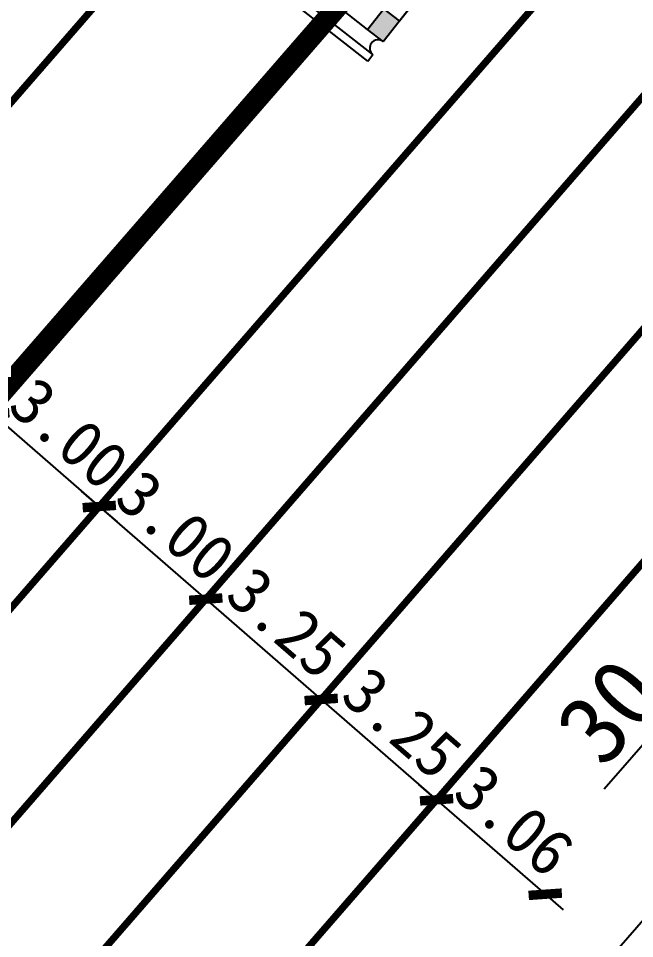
# Model space of a CAD drawing. Extents: x 529560 to 530007, y 3020699 to 3021211.
# Drawn here: x 529719.55 to 529732.65, y 3020873.53 to 3020893.09 of the extents above; entities that cross this region are included whole.
import ezdxf

# ---------------------------------------------------------------- set-up
doc = ezdxf.new("R2010")
doc.units = 0
doc.header["$LTSCALE"] = 0.5
doc.header["$PDMODE"] = 32
doc.linetypes.add('JTSS01', pattern=[6, 2, -4])
doc.layers.get('0').update_dxf_attribs({"linetype": 'CONTINUOUS'})
doc.layers.get('Defpoints').update_dxf_attribs({"linetype": 'CONTINUOUS'})
for name, color, linetype in [('@-交通标志', 7, 'CONTINUOUS'), ('@-设计标注', 7, 'CONTINUOUS'), ('@-道路边线', 7, 'CONTINUOUS'), ('@-隔离栏', 7, 'CONTINUOUS'), ('交通标志', 7, 'CONTINUOUS')]:
    doc.layers.add(name, color=color, linetype=linetype)
doc.layers.add('@-道路标线', color=7, linetype='CONTINUOUS', lineweight=0)
doc.styles.add('--黑体', font='simhei.ttf')
doc.styles.add('黑体', font='simhei.ttf')
doc.linetypes.add('FENCELINE1', pattern='A,6.349999999999998,-2.54,[133,ltypeshp.shx,S=2.54,R=0,X=-2.54,Y=0],-2.54,25.4', length=36.83)
doc.dimstyles.new('标志标注', dxfattribs={"dimtxt": 1, "dimasz": 0.5, "dimexe": 0, "dimexo": 0, "dimgap": 0.25, "dimtad": 1, "dimzin": 0, "dimdsep": 46, "dimtxsty": '--黑体', "dimblk": 'ARCHTICK', "dimcen": 0.09, "dimadec": 0, "dimazin": 0, "dimtfac": 1, "dimtix": 1, "dimtmove": 2, "dimatfit": 0, "dimfxl": 1, "dimtolj": 1, "dimtzin": 0, "dimarcsym": 0})

# ---------------------------------------------------------------- blocks, each defined once
blk = doc.blocks.new('_ArchTick')
at = {"color": 0, "linetype": 'ByBlock', "const_width": 0.4}
blk.add_lwpolyline([(-0.5, -0.5), (0.5, 0.5)], dxfattribs=at)
blk = doc.blocks.new('*D35')
at = {"layer": '@-设计标注', "color": 0, "linetype": 'Continuous', "lineweight": -2, "transparency": 16777216}
for p, q in [((529721.2680181209, 3020882.716820048), (529720.8906876442, 3020883.044877531)), ((529721.0928765582, 3020882.515372884), (529721.2680181209, 3020882.716820048)), ((529721.2680181209, 3020882.716820048), (529723.5320009794, 3020880.748475157)), ((529723.3568594165, 3020880.547027993), (529723.5320009794, 3020880.748475157)), ((529723.5320009794, 3020880.748475157), (529723.9093314558, 3020880.420417674))]:
    blk.add_line(p, q, dxfattribs=at)
at = {"layer": 'Defpoints', "color": 0, "linetype": 'Continuous', "transparency": 16777216}
for p in [(529721.0928765582, 3020882.515372884, 1475.285), (529723.5320009794, 3020880.748475157), (529723.3568594165, 3020880.547027993, 1475.285)]:
    blk.add_point(p, dxfattribs=at)
at = {"layer": '@-设计标注', "color": 0, "linetype": 'Continuous', "lineweight": -2, "transparency": 16777216, "xscale": 0.5, "yscale": 0.5, "zscale": 0.5}
for p, rotation in [((529721.2680181209, 3020882.716820048), 318.9957534029335), ((529723.5320009794, 3020880.748475157), 138.9957534029335)]:
    blk.add_blockref('_ArchTick', p, dxfattribs=dict(at, rotation=rotation))
at = {"layer": '@-设计标注', "color": 0, "linetype": 'Continuous', "transparency": 16777216, "insert": (529722.8957818123, 3020882.302882985), "char_height": 1, "attachment_point": 5, "rotation": 318.9957534029335, "style": '--黑体'}
blk.add_mtext('\\A1;3.00', dxfattribs=at)
blk = doc.blocks.new('*D36')
at = {"layer": '@-设计标注', "color": 0, "linetype": 'Continuous', "lineweight": -2, "transparency": 16777216}
for p, q in [((529723.3568594167, 3020880.547027994), (529723.5320009785, 3020880.748475157)), ((529723.5320009785, 3020880.748475157), (529725.9846490766, 3020878.616101524)), ((529725.9846490764, 3020878.616101523), (529725.9846490766, 3020878.616101524))]:
    blk.add_line(p, q, dxfattribs=at)
at = {"layer": 'Defpoints', "color": 0, "linetype": 'Continuous', "transparency": 16777216}
for p in [(529723.3568594167, 3020880.547027994, 1475.285), (529725.9846490764, 3020878.616101523, 1475.285), (529725.9846490766, 3020878.616101524)]:
    blk.add_point(p, dxfattribs=at)
at = {"layer": '@-设计标注', "color": 0, "linetype": 'Continuous', "lineweight": -2, "transparency": 16777216, "xscale": 0.5, "yscale": 0.5, "zscale": 0.5}
for p, rotation in [((529723.5320009785, 3020880.748475157), 138.9957534183977), ((529725.9846490766, 3020878.616101524), 318.9957534183977)]:
    blk.add_blockref('_ArchTick', p, dxfattribs=dict(at, rotation=rotation))
at = {"layer": '@-设计标注', "color": 0, "linetype": 'Continuous', "transparency": 16777216, "insert": (529725.2504112502, 3020880.248284055), "char_height": 1, "attachment_point": 5, "rotation": 318.9957534183977, "style": '--黑体'}
blk.add_mtext('\\A1;3.25', dxfattribs=at)
blk = doc.blocks.new('*D37')
at = {"layer": '@-设计标注', "color": 0, "linetype": 'Continuous', "lineweight": -2, "transparency": 16777216}
for p in [(529725.9846490764, 3020878.616101523), (529728.4372971735, 3020876.483727891)]:
    blk.add_line(p, (529728.4372971738, 3020876.483727891), dxfattribs=at)
at = {"layer": 'Defpoints', "color": 0, "linetype": 'Continuous', "transparency": 16777216}
for p in [(529725.9846490764, 3020878.616101523, 1475.285), (529728.4372971735, 3020876.483727891, 1475.285), (529728.4372971738, 3020876.483727891)]:
    blk.add_point(p, dxfattribs=at)
at = {"layer": '@-设计标注', "color": 0, "linetype": 'Continuous', "lineweight": -2, "transparency": 16777216, "xscale": 0.5, "yscale": 0.5, "zscale": 0.5}
for p, rotation in [((529725.9846490764, 3020878.616101523), 138.9957534183977), ((529728.4372971738, 3020876.483727891), 318.9957534183977)]:
    blk.add_blockref('_ArchTick', p, dxfattribs=dict(at, rotation=rotation))
at = {"layer": '@-设计标注', "color": 0, "linetype": 'Continuous', "transparency": 16777216, "insert": (529727.7030593478, 3020878.115910422), "char_height": 1, "attachment_point": 5, "rotation": 318.9957534183977, "style": '--黑体'}
blk.add_mtext('\\A1;3.25', dxfattribs=at)
blk = doc.blocks.new('*D38')
at = {"layer": '@-设计标注', "color": 0, "linetype": 'Continuous', "lineweight": -2, "transparency": 16777216}
for p, q in [((529728.4372971731, 3020876.48372789), (529728.0599666967, 3020876.811785372)), ((529728.4372971735, 3020876.483727891), (529728.4372971731, 3020876.48372789)), ((529728.4372971731, 3020876.48372789), (529730.746987833, 3020874.475643866)), ((529730.7424220697, 3020874.470392342), (529730.746987833, 3020874.475643866)), ((529730.746987833, 3020874.475643866), (529731.1243183096, 3020874.147586384))]:
    blk.add_line(p, q, dxfattribs=at)
at = {"layer": 'Defpoints', "color": 0, "linetype": 'Continuous', "transparency": 16777216}
for p in [(529728.4372971735, 3020876.483727891, 1475.285), (529730.7424220697, 3020874.470392342), (529730.746987833, 3020874.475643866)]:
    blk.add_point(p, dxfattribs=at)
at = {"layer": '@-设计标注', "color": 0, "linetype": 'Continuous', "lineweight": -2, "transparency": 16777216, "xscale": 0.5, "yscale": 0.5, "zscale": 0.5}
for p, rotation in [((529728.4372971731, 3020876.48372789), 318.9957534183977), ((529730.746987833, 3020874.475643866), 138.9957534183977)]:
    blk.add_blockref('_ArchTick', p, dxfattribs=dict(at, rotation=rotation))
at = {"layer": '@-设计标注', "color": 0, "linetype": 'Continuous', "transparency": 16777216, "insert": (529730.0879147649, 3020876.049921261), "char_height": 1, "attachment_point": 5, "rotation": 318.9957534183977, "style": '--黑体'}
blk.add_mtext('\\A1;3.06', dxfattribs=at)
blk = doc.blocks.new('*D39')
at = {"layer": '@-设计标注', "color": 0, "linetype": 'Continuous', "lineweight": -2, "transparency": 16777216}
for p, q in [((529719.6708382433, 3020885.452119212), (529719.0040352619, 3020884.685164941)), ((529719.0040352619, 3020884.685164941), (529718.6267047853, 3020885.013222423)), ((529719.0040352619, 3020884.685164941), (529721.2680181204, 3020882.71682005)), ((529721.9348211018, 3020883.48377432), (529721.2680181204, 3020882.71682005)), ((529721.2680181204, 3020882.71682005), (529721.6453485969, 3020882.388762568))]:
    blk.add_line(p, q, dxfattribs=at)
at = {"layer": 'Defpoints', "color": 0, "linetype": 'Continuous', "transparency": 16777216}
for p in [(529719.6708382433, 3020885.452119212, 1475.285), (529721.9348211018, 3020883.48377432, 1475.285), (529721.2680181204, 3020882.71682005)]:
    blk.add_point(p, dxfattribs=at)
at = {"layer": '@-设计标注', "color": 0, "linetype": 'Continuous', "lineweight": -2, "transparency": 16777216, "xscale": 0.5, "yscale": 0.5, "zscale": 0.5}
for p, rotation in [((529719.0040352619, 3020884.685164941), 318.9957534081863), ((529721.2680181204, 3020882.71682005), 138.9957534081863)]:
    blk.add_blockref('_ArchTick', p, dxfattribs=dict(at, rotation=rotation))
at = {"layer": '@-设计标注', "color": 0, "linetype": 'Continuous', "transparency": 16777216, "insert": (529720.6317989535, 3020884.271227879), "char_height": 1, "attachment_point": 5, "rotation": 318.99575340818626, "style": '--黑体'}
blk.add_mtext('\\A1;3.00', dxfattribs=at)
blk = doc.blocks.new('*D68')
at = {"layer": '@-设计标注', "color": 0, "linetype": 'Continuous', "lineweight": -2, "transparency": 16777216}
for p, q in [((529744.2044799703, 3020894.97269864), (529748.1472393628, 3020891.544797108)), ((529748.1472393628, 3020891.544797108), (529728.4637904423, 3020868.904968516)), ((529735.7445486013, 3020881.01746014), (529731.9995328519, 3020876.709957173)), ((529738.3055149026, 3020880.224882812), (529735.7445486013, 3020881.01746014)), ((529724.5210310495, 3020872.332870048), (529728.4637904423, 3020868.904968516))]:
    blk.add_line(p, q, dxfattribs=at)
at = {"layer": 'Defpoints', "color": 0, "linetype": 'Continuous', "transparency": 16777216}
for p in [(529744.2044799703, 3020894.97269864), (529724.5210310495, 3020872.332870048), (529728.4637904423, 3020868.904968516)]:
    blk.add_point(p, dxfattribs=at)
at = {"layer": '@-设计标注', "color": 0, "linetype": 'Continuous', "lineweight": -2, "transparency": 16777216, "xscale": 0.5, "yscale": 0.5, "zscale": 0.5}
for p, rotation in [((529748.1472393628, 3020891.544797108), 48.99575340867348), ((529728.4637904423, 3020868.904968516), 228.9957534086735)]:
    blk.add_blockref('_ArchTick', p, dxfattribs=dict(at, rotation=rotation))
at = {"layer": '@-设计标注', "color": 0, "linetype": 'Continuous', "transparency": 16777216, "insert": (529733.1110202709, 3020879.52535268), "char_height": 1.5, "attachment_point": 5, "rotation": 48.99575340867347, "style": '--黑体'}
blk.add_mtext('\\A1;30.00', dxfattribs=at)
blk = doc.blocks.new('A$C348E0356')
at = {"layer": '交通标志', "lineweight": 15}
h = blk.add_hatch(color=1, dxfattribs=at)
h.paths.add_polyline_path([(3.003229652764275, 1.581825583154568), (2.699315253586973, 2.053429645515278), (2.345612207427619, 1.825493846656171), (2.649526606546714, 1.35388978429546)])
h.paths.add_polyline_path([(1.699794109328649, 2.827652479812969), (2.00370850827312, 2.356048417277634), (2.357411554490681, 2.58398421613674), (2.053497155546209, 3.055588278657522)])
h.paths.add_polyline_path([(2.00370850827312, 2.356048417277634), (1.473153939063194, 2.014144718996249), (1.815057638159487, 1.483590148374786), (2.345612207427619, 1.825493846656171), (2.212649657740256, 2.031820624353712)])
h.paths.add_polyline_path([(2.11897203727858, 1.011986086014075), (1.815057638159487, 1.483590148374786), (1.284503068891353, 1.141686450093402), (1.588417468068655, 0.6700823877326914)])
h.paths.add_polyline_path([(1.169239540060515, 2.485748781531583), (0.6386849708505907, 2.143845083250199), (0.9425993697950616, 1.672241020714864), (1.473153939063194, 2.014144718996249)])
h.paths.add_polyline_path([(0.9425993697950616, 1.672241020714864), (0.5888963236357087, 1.444305221855755), (0.9308000227320008, 0.9137506512342952), (1.284503068891353, 1.141686450093402), (1.151540519262198, 1.348013227790942)])
at = {"layer": '交通标志', "lineweight": 25}
for p, q in [((1.768577406415715, 3.497717086982446), (6.21755607426e-05, 2.358038092701462)), ((1.863550656125879, 3.350340817545656), (0.0950354252709076, 2.210661823264671)), ((1.863550656125879, 3.350340817545656), (1.768577406415715, 3.497717086982446)), ((2.053497155546209, 3.055588278657522), (1.699794109328649, 2.827652479812969)), ((2.357411554490681, 2.58398421613674), (2.053497155546209, 3.055588278657522)), ((1.699794109328649, 2.827652479812969), (1.169239540060515, 2.485748781531583)), ((2.00370850827312, 2.356048417277634), (1.699794109328649, 2.827652479812969)), ((2.357411554490681, 2.58398421613674), (2.00370850827312, 2.356048417277634)), ((2.699315253586973, 2.053429645515278), (2.357411554490681, 2.58398421613674)), ((0.0950354252709076, 2.210661823264671), (6.21755607426e-05, 2.358038092701462)), ((1.169239540060515, 2.485748781531583), (0.6386849708505907, 2.143845083250199)), ((1.473153939063194, 2.014144718996249), (1.169239540060515, 2.485748781531583)), ((2.00370850827312, 2.356048417277634), (1.473153939063194, 2.014144718996249)), ((2.345612207427619, 1.825493846656171), (2.00370850827312, 2.356048417277634)), ((3.003229652764275, 1.581825583154568), (2.566352703957818, 2.259756423212819)), ((0.6386849708505907, 2.143845083250199), (0.2849819246330298, 1.91590928439109)), ((0.9425993697950616, 1.672241020714864), (0.6386849708505907, 2.143845083250199)), ((1.473153939063194, 2.014144718996249), (0.9425993697950616, 1.672241020714864)), ((1.815057638159487, 1.483590148374786), (1.473153939063194, 2.014144718996249)), ((2.649526606546714, 1.35388978429546), (2.212649657740256, 2.031820624353712)), ((2.699315253586973, 2.053429645515278), (2.345612207427619, 1.825493846656171)), ((0.5888963236357087, 1.444305221855755), (0.2849819246330298, 1.91590928439109)), ((2.345612207427619, 1.825493846656171), (1.815057638159487, 1.483590148374786)), ((0.9425993697950616, 1.672241020714864), (0.5888963236357087, 1.444305221855755)), ((1.284503068891353, 1.141686450093402), (0.9425993697950616, 1.672241020714864)), ((2.11897203727858, 1.011986086014075), (1.68209508853033, 1.689916926072328)), ((3.003229652764275, 1.581825583154568), (2.649526606546714, 1.35388978429546)), ((0.9308000227320008, 0.9137506512342952), (0.5888963236357087, 1.444305221855755)), ((1.815057638159487, 1.483590148374786), (1.284503068891353, 1.141686450093402)), ((1.588417468068655, 0.6700823877326914), (1.151540519262198, 1.348013227790942)), ((3.193176151951773, 1.287073044106364), (1.424660921038593, 0.1473940498253796)), ((2.649526606546714, 1.35388978429546), (2.11897203727858, 1.011986086014075)), ((3.288149401603732, 1.139696774669572), (3.193176151951773, 1.287073044106364)), ((1.234714421851094, 0.442146588873584), (0.7978374730446376, 1.120077428931835)), ((1.284503068891353, 1.141686450093402), (0.9308000227320008, 0.9137506512342952)), ((3.288149401603732, 1.139696774669572), (1.519634170748758, 1.7780388589e-05)), ((2.11897203727858, 1.011986086014075), (1.588417468068655, 0.6700823877326914)), ((1.588417468068655, 0.6700823877326914), (1.234714421851094, 0.442146588873584)), ((1.519634170748758, 1.7780388589e-05), (1.424660921038593, 0.1473940498253796))]:
    blk.add_line(p, q, dxfattribs=at)
for centre, major_axis, ratio, start_param, end_param in [((1.958523905836044, 3.202964548094313), (0.0132628393479032, 0.1748249984116091), 0.9999999976595978, 0.648165981041317, 3.789758634631108), ((0.1900086749810725, 2.06328555382788), (-0.1748249984686601, 0.0132628393522313), 0.999999997006934, 2.218962305269292, 5.360554958859085), ((3.098202902416232, 1.434449313717776), (-0.1748249984686601, 0.0132628393522313), 0.999999997006934, -0.9226303483204992, 2.218962305269292), ((1.329687671561259, 0.2947703194367932), (0.0132628393608787, 0.1748249985826468), 0.9999999959073038, 3.789758633994535, 6.931351287584327)]:
    blk.add_ellipse(centre, major_axis=major_axis, ratio=ratio, start_param=start_param, end_param=end_param, dxfattribs=at)
blk = doc.blocks.new('A$C3C0A0687')
at = {"layer": '交通标志', "linetype": 'ByBlock', "lineweight": -3}
for points in [[(0.51630682812538, 0.9557776210713198), (0.2803620946360752, 0.9608847109484486), (0.259674049098976, 0.0051084273000015), (0.4956187825882809, 1.3374228729e-06)], [(0.2649107784296911, 0.5038333508418873, 1), (-2.718347456714953e-06, 0.5038333508418873, 1)]]:
    blk.add_hatch(color=14, dxfattribs=at).paths.add_polyline_path(points)
at = {"layer": '交通标志', "color": 14}
blk.add_circle((0.1324540300411172, 0.5038333508418873), 0.1324567483885739, dxfattribs=at)
blk = doc.blocks.new('A$C59555438')
at = {"layer": '交通标志'}
h = blk.add_hatch(color=1, dxfattribs=at)
edge = h.paths.add_edge_path(flags=16)
edge.add_arc((0.3505040291111072, -0.2000641846525468), 0.2015999999999083, 105.28331680243821, 195.2833168024382, ccw=False)
edge.add_line((0.2973638451967417, -0.0055939276630852), (5.360870505988714, 1.378040152772654))
edge.add_arc((5.414010689903078, 1.183569895783192), 0.2015999999999011, 15.283316802438208, 105.28331680244241, ccw=False)
edge.add_line((5.608480946892087, 1.236710079697104), (6.193512939698848, -0.9042558261298836))
edge.add_arc((5.999042682709839, -0.957396010043567), 0.2015999999998938, -74.71668319756589, 15.283316802438208, ccw=False)
edge.add_line((6.052182866622387, -1.151866267033027), (0.9886762058304157, -2.535500347468768))
edge.add_arc((0.9355360219160502, -2.34103009047908), 0.2015999999999011, 195.2833168024382, 285.2833168024382, ccw=False)
edge.add_line((0.7410657649270433, -2.394170274392763), (0.1560337721202814, -0.2532043685657754))
edge = h.paths.add_edge_path()
edge.add_arc((0.3503419572534767, -0.1999667472398414), 0.302399999999848, 105.28331680243821, 195.2833168024382, ccw=False)
edge.add_line((0.2706316813819285, 0.0917386382445784), (5.334390413281653, 1.475441598648558))
edge.add_arc((5.414100689153202, 1.18373621316391), 0.302399999999848, 15.283316802436786, 105.28331680243821, ccw=False)
edge.add_line((5.705806074638529, 1.263446489034095), (6.290910140045524, -0.8777831715638058))
edge.add_arc((5.999204754560196, -0.9574934474339896), 0.302399999999848, -74.71668319756168, 15.283316802438208, ccw=False)
edge.add_line((6.078915030429924, -1.249198832918409), (1.015156298530199, -2.632901793322389))
edge.add_arc((0.9354460226604712, -2.341196407837741), 0.3023999999998553, 195.2833168024382, 285.2833168024382, ccw=False)
edge.add_line((0.6437406371751422, -2.420906683708153), (0.05863657176814741, -0.2796770231102528))
for points in [[(2.254681827422053, -2.189556589226748), (3.715157706097762, -1.790472647057248), (5.513923373892131, 1.358669911795209, 0.19887857131623), (5.360870506072387, 1.378040152808353), (4.094864884389901, 1.032096394553322)], [(0.395556210096374, -1.12975365046673), (0.7410657650124698, -2.394170274357506, 0.1989461638767202), (0.8356233380946128, -2.516130106418776), (2.634389005716447, 0.6330124523843619), (1.17391312721698, 0.2339285102629444)], [(5.175633584771319, -1.391388704888338), (6.052182866708277, -1.151866266997448, 0.414213562373089), (6.193512939784235, -0.9042558260944772), (5.953990501893699, -0.02770654415874374)]]:
    blk.add_hatch(color=1, dxfattribs=at).paths.add_polyline_path(points)
at = {"layer": '交通标志', "true_color": 0xffffff}
for points in [[(5.953990501893699, -0.02770654415874363), (5.60848094697774, 1.236710079731532, 0.1989461638809752), (5.513923373892131, 1.358669911795211), (3.715157706097765, -1.790472647057248), (5.17563358477132, -1.391388704888338)], [(4.094864884389901, 1.032096394553322), (2.634389005716448, 0.6330124523843624), (0.8356233380946132, -2.516130106418776, 0.1988785713200205), (0.9886762059159082, -2.535500347433525), (2.254681827422053, -2.189556589226748)], [(1.17391312721698, 0.2339285102629443), (0.2973638452820637, -0.005593927627434048, 0.4142135623730747), (0.1560337722058186, -0.2532043685309235), (0.395556210096374, -1.12975365046673)]]:
    blk.add_hatch(color=7, dxfattribs=at).paths.add_polyline_path(points)
at = {"layer": '交通标志', "color": 1}
for points in [[(0.5464096677369527, -2.447644689311118, 0.414213562373091), (1.041630549543697, -2.730304835463357), (6.10565303610565, -1.346529802489839, 0.414213562373091), (6.388313182256754, -0.8513089206835502), (5.803137044251343, 1.290184494685945, 0.414213562373091), (5.307916162444597, 1.572844640838184), (0.2438936758826458, 0.1890696078644396, 0.414213562373091), (-0.038766470268456, -0.3061512739420777), (0.5464096677369527, -2.447644689311118)], [(0.0586365718536399, -0.2796770230750099, -0.4142135623730951), (0.270631681467421, 0.09173863827959401), (5.334390413368963, 1.475441598683801, -0.414213562373091), (5.705806074722204, 1.263446489069564), (6.290910140131018, -0.87778317152879, -0.414213562373091), (6.078915030515418, -1.249198832883166), (1.015156298615693, -2.632901793286919, -0.414213562373091), (0.6437406372606347, -2.420906683673138), (0.0586365718536399, -0.2796770230750099)], [(0.1560337722057739, -0.2532043685307599, -0.4142135623730847), (0.2973638452822342, -0.0055939276273875), (5.360870506072387, 1.378040152808353, -0.4142135623731015), (5.608480946977579, 1.236710079732119), (6.193512939784341, -0.904255826094868, -0.4142135623731015), (6.052182866707878, -1.151866266997557), (0.9886762059159082, -2.535500347433525, -0.4142135623731015), (0.7410657650125358, -2.394170274357747), (0.1560337722057739, -0.2532043685307599)]]:
    blk.add_lwpolyline(points, format="xyb", dxfattribs=at)
for points in [[(5.513923373891883, 1.358669911794777), (3.71515770609767, -1.790472647057413)], [(2.254681827422245, -2.189556589226413), (4.094864884389608, 1.032096394552809)], [(2.634389005716001, 0.6330124523835821), (0.8356233380945923, -2.516130106418812)], [(1.173913127217019, 0.2339285102630129), (0.3955562100964016, -1.129753650466682)], [(5.175633584771276, -1.391388704888413), (5.953990501893713, -0.0277065441587183)]]:
    blk.add_lwpolyline(points, dxfattribs=at)
at = {"layer": '交通标志', "color": 7}
for points in [[(4.094864884389608, 1.032096394552809), (2.634389005716001, 0.6330124523835821)], [(3.71515770609767, -1.790472647057413), (5.175633584771276, -1.391388704888413)]]:
    blk.add_lwpolyline(points, dxfattribs=at)
at = {"layer": '交通标志', "color": 1, "lineweight": 0}
for centre, radius, start, end in [((0.3503419573371502, -0.1999667472043711), 0.302399999999848, 105.2833168024516, 195.2833168019546), ((5.999204754645687, -0.9574934473989742), 0.3023999999998538, 285.2833168024517, 15.28331680195462), ((0.935446022745964, -2.341196407802725), 0.3023999999998538, 195.2833168019546, 285.2833168024517)]:
    blk.add_arc(centre, radius, start, end, dxfattribs=at)
blk = doc.blocks.new('A$C00990124')
at = {"layer": '@-交通标志'}
blk.add_line((4.03863356891088, 8.375682107638568), (7.842989163240419, 9.514135432895273), dxfattribs=at)
at = {"layer": '@-交通标志', "color": 0, "lineweight": -3}
blk.add_line((4.058251671376638, 8.35589451668784), (-1.7789425328e-06, 3.746898548211901), dxfattribs=at)
at = {"layer": '@-交通标志', "lineweight": 0, "ltscale": 0.5, "rotation": 18.7745132221656}
blk.add_blockref('A$C348E0356', (7.610208364087156, 6.313692850992083), dxfattribs=at)
at = {"layer": '@-交通标志', "rotation": 139.089048828602}
blk.add_blockref('A$C3C0A0687', (8.190717954887077, 9.704387176316233), dxfattribs=at)
at = {"layer": '@-交通标志', "color": 0, "lineweight": -3, "rotation": 305.8141268137496}
blk.add_blockref('A$C59555438', (1.830900762579403, 5.826271494384855), dxfattribs=at)
at = {"layer": '@-交通标志', "color": 0, "lineweight": -3, "style": '黑体', "width": 0.8}
blk.add_text('单柱', height=1.5, rotation=228.1137237925515, dxfattribs=at).set_placement((4.715823206817731, 8.34912640415132))

msp = doc.modelspace()

# ---------------------------------------------------------------- linework, layer by layer
at = {"layer": '@-道路标线', "color": 7, "linetype": 'JTSS01', "ltscale": 2, "const_width": 0.1499999999999999, "elevation": 1475.285, "flags": 128}
for points in [[(529629.8902549307, 3020788.359530205), (529734.9941174404, 3020909.249595809)], [(529719.7908261431, 3020876.445389995), (529706.6685268601, 3020861.352170937)], [(529722.2434742408, 3020874.313016361), (529709.1211749575, 3020859.219797304)]]:
    msp.add_lwpolyline(points, dxfattribs=at)
at = {"layer": '@-道路标线', "color": 30, "linetype": 'Continuous', "ltscale": 0.08, "const_width": 0.1499999999999999, "elevation": 1475.285, "flags": 128}
for points in [[(529701.9141628569, 3020865.48569521), (529737.110730234, 3020905.968654032)], [(529727.4683831397, 3020894.420825891), (529722.5280312432, 3020888.738451805)], [(529722.5299405, 3020888.740647825), (529702.1405611425, 3020865.288860721)]]:
    msp.add_lwpolyline(points, dxfattribs=at)
at = {"layer": '@-道路标线', "color": 7, "linetype": 'Continuous', "const_width": 0.1499999999999999, "elevation": 1475.285, "flags": 128}
for points in [[(529738.97334948, 3020903.081425288), (529717.526843284, 3020878.413734886)], [(529740.6666397045, 3020900.456671882), (529719.7908261431, 3020876.445389995)], [(529742.501037447, 3020897.613189026), (529722.2434742408, 3020874.313016361)], [(529742.5432055687, 3020892.708290432), (529724.6961223375, 3020872.180642729)]]:
    msp.add_lwpolyline(points, dxfattribs=at)
at = {"layer": '@-隔离栏', "color": 4, "linetype": 'FENCELINE1', "ltscale": 0.1, "const_width": 0.2999999999999997, "elevation": 1475.285, "flags": 128}
msp.add_lwpolyline([(529691.4121780874, 3020853.177733536), (529727.3567002971, 3020894.52098718)], dxfattribs=at)

# ---------------------------------------------------------------- block references
at = {"layer": '@-道路边线', "color": 7, "ltscale": 0.5, "rotation": 270.2741679745318}
msp.add_blockref('A$C00990124', (529718.4746802372, 3020902.500117933, 1475.285), dxfattribs=at)

# ---------------------------------------------------------------- dimensions: what is measured, and where the dimension line sits
at = {"layer": '@-设计标注', "linetype": 'Continuous'}
dim = msp.add_linear_dim(base=(529728.4637904423, 3020868.904968516), p1=(529744.20447997, 3020894.97269864), p2=(529724.5210310497, 3020872.332870049), angle=228.99575340867347, dimstyle='标志标注', override={"dimtxt": 1.5, "dimtmove": 1}, dxfattribs=at)
dim.commit()
dim.dimension.update_dxf_attribs({"geometry": '*D68', "text_midpoint": (529735.5805198601, 3020880.828794902), "dimtype": 161})
for p1, p2, distance, picture, middle in [((529719.6708382433, 3020885.452119212, 1475.285), (529721.9348211017, 3020883.48377432, 1475.285), -1.0162898545283587, '*D39', (529720.6317989535, 3020884.271227879)), ((529721.0928765582, 3020882.515372885, 1475.285), (529723.3568594167, 3020880.547027993, 1475.285), 0.2669373090100326, '*D35', (529722.8957818123, 3020882.302882985))]:
    dim = msp.add_aligned_dim(p1=p1, p2=p2, distance=distance, dimstyle='标志标注', override={"dimtmove": 1}, dxfattribs=at)
    dim.commit()
    dim.dimension.update_dxf_attribs({"geometry": picture, "text_midpoint": middle})
for base, p1, p2, picture, middle in [((529725.9846490766, 3020878.616101524), (529723.3568594167, 3020880.547027993, 1475.285), (529725.9846490764, 3020878.616101523, 1475.285), '*D36', (529725.2504112502, 3020880.248284055)), ((529728.4372971738, 3020876.483727891), (529725.9846490764, 3020878.616101523, 1475.285), (529728.4372971733, 3020876.48372789, 1475.285), '*D37', (529727.7030593478, 3020878.115910422)), ((529730.746987833, 3020874.475643866), (529728.4372971733, 3020876.48372789, 1475.285), (529730.7424220697, 3020874.470392342), '*D38', (529730.0879147649, 3020876.049921261))]:
    dim = msp.add_linear_dim(base=base, p1=p1, p2=p2, angle=138.9957534183977, dimstyle='标志标注', override={"dimtmove": 1}, dxfattribs=at)
    dim.commit()
    dim.dimension.update_dxf_attribs({"geometry": picture, "text_midpoint": middle})

doc.saveas('drawing.dxf')
